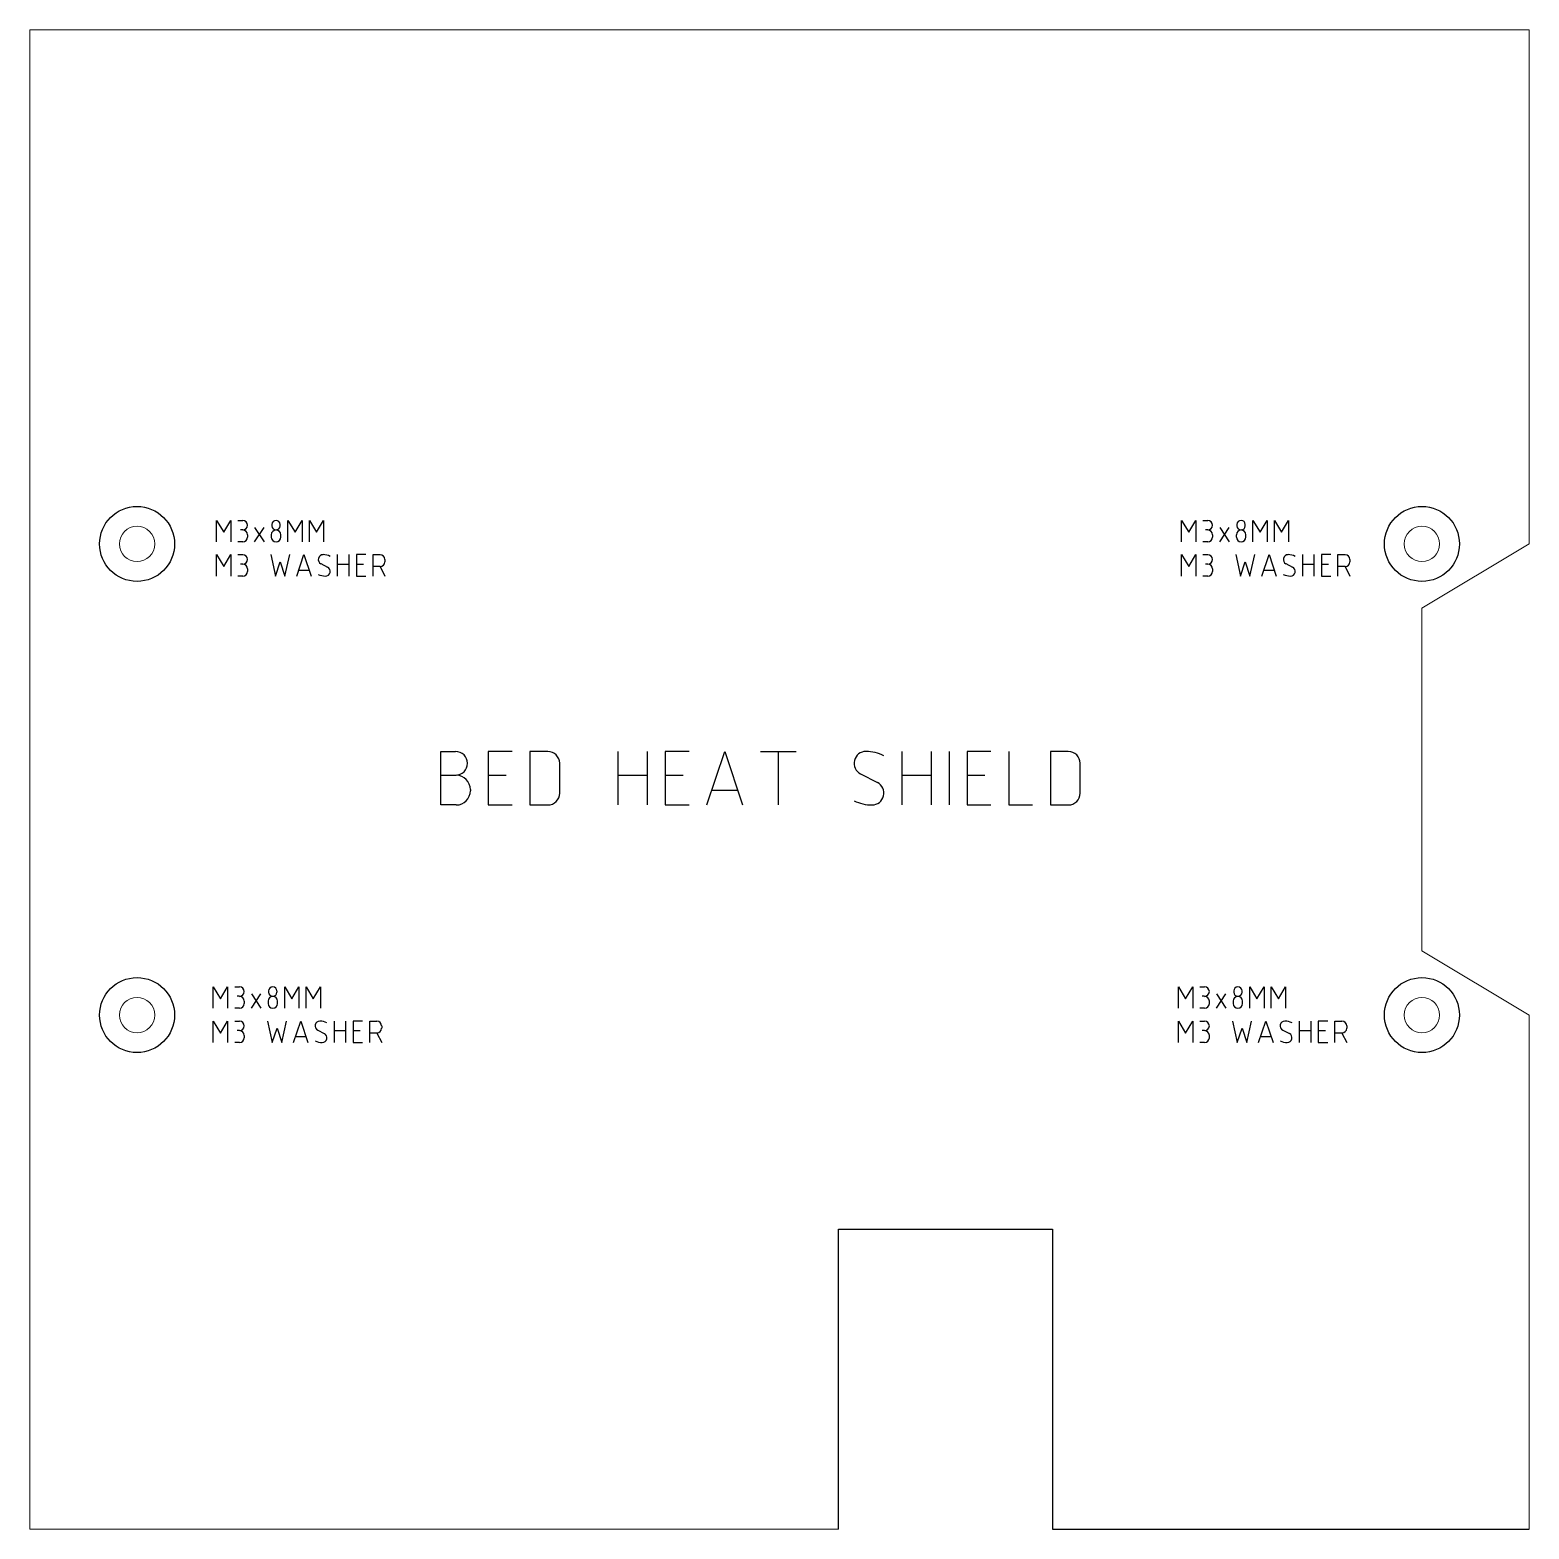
# Model space of a CAD drawing. Header units: millimetres. Extents: x 0 to 140, y -26 to 114.
import ezdxf

# ---------------------------------------------------------------- set-up
doc = ezdxf.new("R2010")
doc.units = ezdxf.units.MM
doc.layers.get('0').update_dxf_attribs({"linetype": 'CONTINUOUS'})

msp = doc.modelspace()

# ---------------------------------------------------------------- linework, layer by layer
at = {"color": 7, "linetype": 'CONTINUOUS', "lineweight": 15}
for p, q in [((140, 114), (0, 114)), ((0, 114), (0, -26)), ((140, 66), (140, 114)), ((130, 60), (140, 66)), ((130, 28), (130, 60)), ((140, 22), (130, 28)), ((140, -26), (140, 22)), ((0, -26), (75.5, -26))]:
    msp.add_line(p, q, dxfattribs=at)
for p, q in [((17.42, 66.2), (17.42, 68.2)), ((17.42, 68.2), (18.09, 67.09)), ((18.09, 67.09), (18.76, 68.2)), ((18.76, 68.2), (18.76, 66.2)), ((19.42, 68.2), (19.87, 68.2)), ((19.87, 67.31), (19.65, 67.31)), ((20.98, 67.53), (21.87, 66.2)), ((20.98, 66.2), (21.87, 67.53)), ((22.59, 67.81), (22.59, 67.7)), ((23.37, 67.7), (23.37, 67.81)), ((24.09, 66.2), (24.09, 68.2)), ((24.09, 68.2), (24.76, 67.09)), ((24.76, 67.09), (25.42, 68.2)), ((25.42, 68.2), (25.42, 66.2)), ((26.09, 66.2), (26.09, 68.2)), ((26.09, 68.2), (26.76, 67.09)), ((26.76, 67.09), (27.42, 68.2)), ((27.42, 68.2), (27.42, 66.2)), ((107.55, 66.2), (107.55, 68.2)), ((107.55, 68.2), (108.22, 67.09)), ((108.22, 67.09), (108.89, 68.2)), ((108.89, 68.2), (108.89, 66.2)), ((109.55, 68.2), (110, 68.2)), ((110, 67.31), (109.78, 67.31)), ((111.11, 67.53), (112, 66.2)), ((111.11, 66.2), (112, 67.53)), ((112.72, 67.81), (112.72, 67.7)), ((113.5, 67.7), (113.5, 67.81)), ((114.22, 66.2), (114.22, 68.2)), ((114.22, 68.2), (114.89, 67.09)), ((114.89, 67.09), (115.55, 68.2)), ((115.55, 68.2), (115.55, 66.2)), ((116.22, 66.2), (116.22, 68.2)), ((116.22, 68.2), (116.89, 67.09)), ((116.89, 67.09), (117.55, 68.2)), ((117.55, 68.2), (117.55, 66.2)), ((19.87, 66.2), (19.42, 66.2)), ((20.31, 66.86), (20.31, 66.64)), ((22.54, 66.86), (22.54, 66.64)), ((23.42, 66.64), (23.42, 66.86)), ((110, 66.2), (109.55, 66.2)), ((110.44, 66.86), (110.44, 66.64)), ((112.66, 66.86), (112.66, 66.64)), ((113.55, 66.64), (113.55, 66.86)), ((17.42, 63), (17.42, 65)), ((17.42, 65), (18.09, 63.89)), ((18.09, 63.89), (18.76, 65)), ((18.76, 65), (18.76, 63)), ((19.42, 65), (19.87, 65)), ((22.48, 65), (22.92, 63)), ((23.81, 63), (24.26, 65)), ((24.92, 63), (25.59, 65)), ((25.59, 65), (26.26, 63)), ((28.7, 65), (28.7, 63)), ((29.81, 63), (29.81, 65)), ((31.37, 65), (30.48, 65)), ((30.48, 65), (30.48, 63)), ((32.04, 63), (32.04, 65)), ((32.04, 65), (32.7, 65)), ((33.15, 64.55), (33.15, 64.33)), ((107.55, 63), (107.55, 65)), ((107.55, 65), (108.22, 63.89)), ((108.22, 63.89), (108.89, 65)), ((108.89, 65), (108.89, 63)), ((109.55, 65), (110, 65)), ((112.61, 65), (113.05, 63)), ((113.94, 63), (114.39, 65)), ((115.05, 63), (115.72, 65)), ((115.72, 65), (116.39, 63)), ((118.83, 65), (118.83, 63)), ((119.94, 63), (119.94, 65)), ((121.5, 65), (120.61, 65)), ((120.61, 65), (120.61, 63)), ((122.16, 63), (122.16, 65)), ((122.16, 65), (122.83, 65)), ((123.28, 64.55), (123.28, 64.33)), ((19.87, 64.11), (19.65, 64.11)), ((20.31, 63.66), (20.31, 63.44)), ((22.92, 63), (23.37, 64.33)), ((23.37, 64.33), (23.81, 63)), ((25.11, 63.55), (26.07, 63.55)), ((27.17, 64.16), (27.79, 63.84)), ((28.7, 64.11), (29.81, 64.11)), ((30.48, 64.11), (31.15, 64.11)), ((32.7, 63.89), (32.04, 63.89)), ((32.7, 63.89), (33.15, 63)), ((110, 64.11), (109.78, 64.11)), ((110.44, 63.66), (110.44, 63.44)), ((113.05, 63), (113.5, 64.33)), ((113.5, 64.33), (113.94, 63)), ((115.24, 63.55), (116.2, 63.55)), ((117.3, 64.16), (117.92, 63.84)), ((118.83, 64.11), (119.94, 64.11)), ((120.61, 64.11), (121.28, 64.11)), ((122.83, 63.89), (122.16, 63.89)), ((122.83, 63.89), (123.28, 63)), ((19.87, 63), (19.42, 63)), ((30.48, 63), (31.37, 63)), ((110, 63), (109.55, 63)), ((120.61, 63), (121.5, 63)), ((38.36, 41.62), (38.36, 46.62)), ((38.36, 46.62), (39.75, 46.62)), ((45.02, 46.62), (42.8, 46.62)), ((42.8, 46.62), (42.8, 41.62)), ((48.36, 46.62), (46.69, 46.62)), ((46.69, 46.62), (46.69, 41.62)), ((54.89, 46.62), (54.89, 41.62)), ((57.66, 41.62), (57.66, 46.62)), ((61.55, 46.62), (59.33, 46.62)), ((59.33, 46.62), (59.33, 41.62)), ((63.22, 41.62), (64.89, 46.62)), ((64.89, 46.62), (66.55, 41.62)), ((68.22, 46.62), (71.55, 46.62)), ((69.89, 46.62), (69.89, 41.62)), ((81.41, 46.62), (81.41, 41.62)), ((84.19, 41.62), (84.19, 46.62)), ((85.86, 46.62), (85.86, 41.62)), ((89.75, 46.62), (87.53, 46.62)), ((87.53, 46.62), (87.53, 41.62)), ((91.41, 46.62), (91.41, 41.62)), ((96.97, 46.62), (95.3, 46.62)), ((95.3, 46.62), (95.3, 41.62)), ((49.47, 42.73), (49.47, 45.51)), ((98.08, 42.73), (98.08, 45.51)), ((38.36, 44.4), (39.8, 44.4)), ((42.8, 44.4), (44.47, 44.4)), ((54.89, 44.4), (57.66, 44.4)), ((59.33, 44.4), (61, 44.4)), ((77.58, 44.52), (79.14, 43.72)), ((81.41, 44.4), (84.19, 44.4)), ((87.53, 44.4), (89.19, 44.4)), ((41.14, 43.06), (41.14, 42.95)), ((63.68, 43.01), (66.09, 43.01)), ((39.8, 41.62), (38.36, 41.62)), ((42.8, 41.62), (45.02, 41.62)), ((46.69, 41.62), (48.36, 41.62)), ((59.33, 41.62), (61.55, 41.62)), ((87.53, 41.62), (89.75, 41.62)), ((91.41, 41.62), (93.64, 41.62)), ((95.3, 41.62), (96.97, 41.62)), ((17.12, 22.64), (17.12, 24.64)), ((17.12, 24.64), (17.79, 23.52)), ((17.79, 23.52), (18.46, 24.64)), ((18.46, 24.64), (18.46, 22.64)), ((19.12, 24.64), (19.57, 24.64)), ((20.68, 23.97), (21.57, 22.64)), ((20.68, 22.64), (21.57, 23.97)), ((22.29, 24.25), (22.29, 24.14)), ((23.07, 24.14), (23.07, 24.25)), ((23.79, 22.64), (23.79, 24.64)), ((23.79, 24.64), (24.46, 23.52)), ((24.46, 23.52), (25.12, 24.64)), ((25.12, 24.64), (25.12, 22.64)), ((25.79, 22.64), (25.79, 24.64)), ((25.79, 24.64), (26.46, 23.52)), ((26.46, 23.52), (27.12, 24.64)), ((27.12, 24.64), (27.12, 22.64)), ((107.25, 22.64), (107.25, 24.64)), ((107.25, 24.64), (107.92, 23.52)), ((107.92, 23.52), (108.59, 24.64)), ((108.59, 24.64), (108.59, 22.64)), ((109.25, 24.64), (109.7, 24.64)), ((110.81, 23.97), (111.7, 22.64)), ((110.81, 22.64), (111.7, 23.97)), ((112.42, 24.25), (112.42, 24.14)), ((113.2, 24.14), (113.2, 24.25)), ((113.92, 22.64), (113.92, 24.64)), ((113.92, 24.64), (114.59, 23.52)), ((114.59, 23.52), (115.25, 24.64)), ((115.25, 24.64), (115.25, 22.64)), ((115.92, 22.64), (115.92, 24.64)), ((115.92, 24.64), (116.59, 23.52)), ((116.59, 23.52), (117.25, 24.64)), ((117.25, 24.64), (117.25, 22.64)), ((19.57, 22.64), (19.12, 22.64)), ((19.57, 23.75), (19.35, 23.75)), ((20.01, 23.3), (20.01, 23.08)), ((22.24, 23.3), (22.24, 23.08)), ((23.12, 23.08), (23.12, 23.3)), ((109.7, 22.64), (109.25, 22.64)), ((109.7, 23.75), (109.48, 23.75)), ((110.14, 23.3), (110.14, 23.08)), ((112.36, 23.3), (112.36, 23.08)), ((113.25, 23.08), (113.25, 23.3)), ((17.12, 19.44), (17.12, 21.44)), ((17.12, 21.44), (17.79, 20.32)), ((17.79, 20.32), (18.46, 21.44)), ((18.46, 21.44), (18.46, 19.44)), ((19.12, 21.44), (19.57, 21.44)), ((22.18, 21.44), (22.62, 19.44)), ((23.51, 19.44), (23.96, 21.44)), ((24.62, 19.44), (25.29, 21.44)), ((25.29, 21.44), (25.96, 19.44)), ((28.4, 21.44), (28.4, 19.44)), ((29.51, 19.44), (29.51, 21.44)), ((31.07, 21.44), (30.18, 21.44)), ((30.18, 21.44), (30.18, 19.44)), ((31.74, 19.44), (31.74, 21.44)), ((31.74, 21.44), (32.4, 21.44)), ((107.25, 19.44), (107.25, 21.44)), ((107.25, 21.44), (107.92, 20.32)), ((107.92, 20.32), (108.59, 21.44)), ((108.59, 21.44), (108.59, 19.44)), ((109.25, 21.44), (109.7, 21.44)), ((112.31, 21.44), (112.75, 19.44)), ((113.64, 19.44), (114.09, 21.44)), ((114.75, 19.44), (115.42, 21.44)), ((115.42, 21.44), (116.09, 19.44)), ((118.53, 21.44), (118.53, 19.44)), ((119.64, 19.44), (119.64, 21.44)), ((121.2, 21.44), (120.31, 21.44)), ((120.31, 21.44), (120.31, 19.44)), ((121.86, 19.44), (121.86, 21.44)), ((121.86, 21.44), (122.53, 21.44)), ((19.57, 20.55), (19.35, 20.55)), ((20.01, 20.1), (20.01, 19.88)), ((22.62, 19.44), (23.07, 20.77)), ((23.07, 20.77), (23.51, 19.44)), ((24.81, 19.99), (25.77, 19.99)), ((26.87, 20.59), (27.49, 20.28)), ((28.4, 20.55), (29.51, 20.55)), ((30.18, 20.55), (30.85, 20.55)), ((32.4, 20.32), (31.74, 20.32)), ((32.4, 20.32), (32.85, 19.44)), ((32.85, 20.99), (32.85, 20.77)), ((109.7, 20.55), (109.48, 20.55)), ((110.14, 20.1), (110.14, 19.88)), ((112.75, 19.44), (113.2, 20.77)), ((113.2, 20.77), (113.64, 19.44)), ((114.94, 19.99), (115.9, 19.99)), ((117, 20.59), (117.62, 20.28)), ((118.53, 20.55), (119.64, 20.55)), ((120.31, 20.55), (120.98, 20.55)), ((122.53, 20.32), (121.86, 20.32)), ((122.53, 20.32), (122.98, 19.44)), ((122.98, 20.99), (122.98, 20.77)), ((19.57, 19.44), (19.12, 19.44)), ((30.18, 19.44), (31.07, 19.44)), ((109.7, 19.44), (109.25, 19.44)), ((120.31, 19.44), (121.2, 19.44)), ((75.5, -26), (75.5, 2)), ((75.5, 2), (95.5, 2)), ((95.5, 2), (95.5, -26)), ((95.5, -26), (140, -26))]:
    msp.add_line(p, q)
for centre in [(10, 66), (130, 66), (10, 22), (130, 22)]:
    msp.add_circle(centre, 3.5)
for centre in [(10, 66), (130, 66), (10, 22), (130, 22)]:
    msp.add_circle(centre, 1.65, dxfattribs=at)
for centre, radius, start, end in [((19.87, 67.75), 0.444, 270, 90), ((19.87, 66.86), 0.444, 0, 90), ((22.98, 66.86), 0.444, 0, 180), ((22.98, 67.81), 0.389, 0, 180), ((22.98, 67.7), 0.389, 180, 0), ((110, 67.75), 0.444, 270, 90), ((110, 66.86), 0.444, 0, 90), ((113.11, 66.86), 0.444, 0, 180), ((113.11, 67.81), 0.389, 0, 180), ((113.11, 67.7), 0.389, 180, 0), ((19.87, 66.64), 0.444, 270, 0), ((22.98, 66.64), 0.444, 180, 0), ((110, 66.64), 0.444, 270, 0), ((113.11, 66.64), 0.444, 180, 0), ((19.87, 64.55), 0.444, 270, 90), ((27.37, 64.55), 0.444, 90, 242.9812), ((27.37, 63.53), 1.47, 63.0746, 90), ((32.7, 64.55), 0.444, 0, 90), ((110, 64.55), 0.444, 270, 90), ((117.5, 64.55), 0.444, 90, 242.9812), ((117.5, 63.53), 1.47, 63.0746, 90), ((122.83, 64.55), 0.444, 0, 90), ((19.87, 63.66), 0.444, 0, 90), ((19.87, 63.44), 0.444, 270, 0), ((27.59, 64.47), 1.47, 243.0746, 270), ((27.59, 63.44), 0.444, 270, 62.9812), ((32.7, 64.33), 0.444, 270, 0), ((110, 63.66), 0.444, 0, 90), ((110, 63.44), 0.444, 270, 0), ((117.72, 64.47), 1.47, 243.0746, 270), ((117.72, 63.44), 0.444, 270, 62.9812), ((122.83, 64.33), 0.444, 270, 0), ((39.75, 45.51), 1.11, 270, 90), ((48.36, 45.51), 1.11, 0, 90), ((78.08, 45.51), 1.11, 90, 242.9812), ((78.08, 42.94), 3.68, 63.0746, 90), ((96.97, 45.51), 1.11, 0, 90), ((39.8, 43.06), 1.33, 0, 90), ((78.64, 42.73), 1.11, 270, 62.9812), ((39.8, 42.95), 1.33, 270, 0), ((48.36, 42.73), 1.11, 270, 0), ((78.64, 45.3), 3.68, 243.0746, 270), ((96.97, 42.73), 1.11, 270, 0), ((19.57, 24.19), 0.444, 270, 90), ((22.68, 24.25), 0.389, 0, 180), ((22.68, 24.14), 0.389, 180, 0), ((109.7, 24.19), 0.444, 270, 90), ((112.81, 24.25), 0.389, 0, 180), ((112.81, 24.14), 0.389, 180, 0), ((19.57, 23.3), 0.444, 0, 90), ((19.57, 23.08), 0.444, 270, 0), ((22.68, 23.3), 0.444, 0, 180), ((22.68, 23.08), 0.444, 180, 0), ((109.7, 23.3), 0.444, 0, 90), ((109.7, 23.08), 0.444, 270, 0), ((112.81, 23.3), 0.444, 0, 180), ((112.81, 23.08), 0.444, 180, 0), ((19.57, 20.99), 0.444, 270, 90), ((27.07, 20.99), 0.444, 90, 242.9812), ((27.07, 19.96), 1.47, 63.0746, 90), ((32.4, 20.99), 0.444, 0, 90), ((109.7, 20.99), 0.444, 270, 90), ((117.2, 20.99), 0.444, 90, 242.9812), ((117.2, 19.96), 1.47, 63.0746, 90), ((122.53, 20.99), 0.444, 0, 90), ((19.57, 20.1), 0.444, 0, 90), ((19.57, 19.88), 0.444, 270, 0), ((27.29, 19.88), 0.444, 270, 62.9812), ((32.4, 20.77), 0.444, 270, 0), ((109.7, 20.1), 0.444, 0, 90), ((109.7, 19.88), 0.444, 270, 0), ((117.42, 19.88), 0.444, 270, 62.9812), ((122.53, 20.77), 0.444, 270, 0), ((27.29, 20.91), 1.47, 243.0746, 270), ((117.42, 20.91), 1.47, 243.0746, 270)]:
    msp.add_arc(centre, radius, start, end)

doc.saveas('drawing.dxf')
